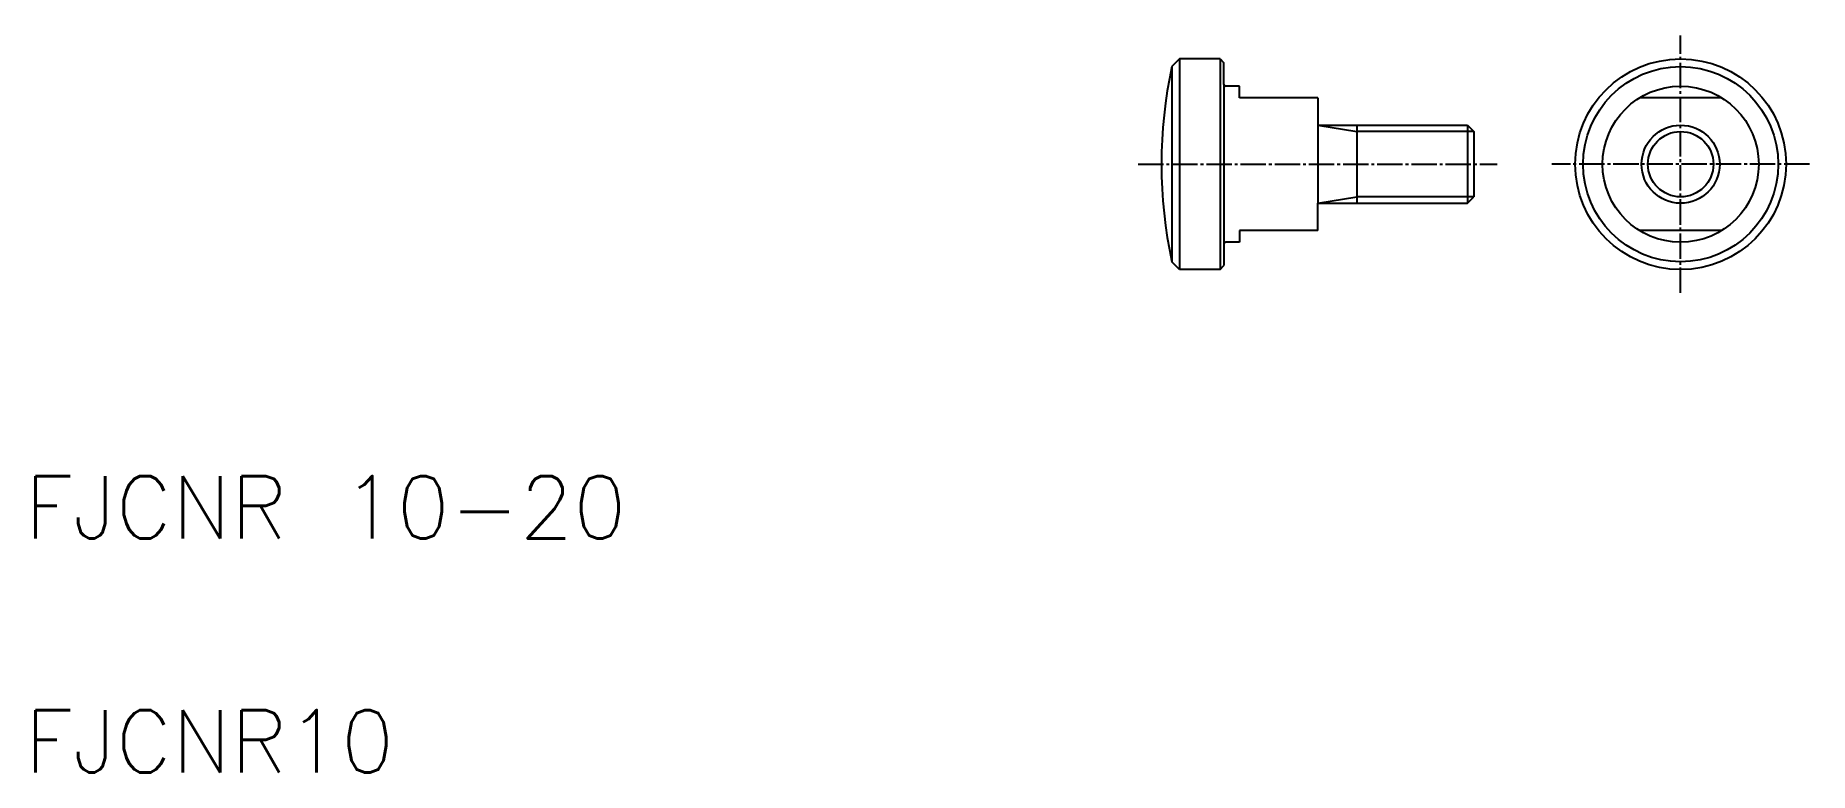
# Model space of a CAD drawing. Extents: x 21 to 249, y 20 to 114.
import ezdxf

# ---------------------------------------------------------------- set-up
doc = ezdxf.new("R2010")
doc.units = 0
doc.header["$LTSCALE"] = 0.25
doc.linetypes.add('CENTER', pattern=[17.5, 13, -1.5, 1.5, -1.5])
doc.layers.get('0').update_dxf_attribs({"linetype": 'CONTINUOUS'})
doc.layers.add('CENTER', color=1, linetype='CENTER')
doc.layers.add('PPMODEL1', color=7, linetype='CONTINUOUS')
doc.styles.get("Standard").update_dxf_attribs({"font": 'txt.shx'})

msp = doc.modelspace()

# ---------------------------------------------------------------- linework, layer by layer
for p, q in [((167.88, 111.46), (166.88, 110.46)), ((167.88, 111.46), (167.88, 84.46)), ((173.06, 111.46), (167.88, 111.46)), ((173.06, 111.46), (173.06, 84.46)), ((173.06, 111.46), (173.56, 110.96)), ((166.88, 110.46), (166.88, 85.46)), ((173.56, 108.16), (173.56, 110.96)), ((173.56, 108.16), (173.56, 87.76)), ((175.56, 107.96), (173.76, 107.96)), ((175.56, 106.46), (175.56, 107.96)), ((185.56, 106.46), (175.56, 106.46)), ((185.56, 106.46), (185.56, 102.96)), ((237.31, 106.46), (226.78, 106.46)), ((185.56, 102.96), (204.75, 102.96)), ((190.56, 102.96), (190.56, 92.96)), ((204.75, 102.96), (205.56, 102.15)), ((204.75, 102.96), (204.75, 92.96)), ((205.56, 102.15), (205.56, 93.77)), ((204.75, 92.96), (205.56, 93.77)), ((185.56, 92.96), (204.75, 92.96)), ((185.56, 89.46), (185.56, 92.96)), ((175.56, 89.46), (175.56, 87.96)), ((185.56, 89.46), (175.56, 89.46)), ((237.31, 89.46), (226.78, 89.46)), ((173.56, 87.76), (173.56, 84.96)), ((175.56, 87.96), (173.76, 87.96)), ((167.88, 84.46), (166.88, 85.46)), ((173.06, 84.46), (167.88, 84.46)), ((173.06, 84.46), (173.56, 84.96))]:
    msp.add_line(p, q)
at = {"color": 3}
for p, q in [((185.56, 102.96), (190.56, 102.15)), ((205.56, 102.15), (190.56, 102.15)), ((185.56, 92.96), (190.56, 93.77)), ((205.56, 93.77), (190.56, 93.77))]:
    msp.add_line(p, q, dxfattribs=at)
for radius in [13.5, 12.5, 10, 5]:
    msp.add_circle((232.04, 97.96), radius)
msp.add_circle((232.04, 97.96), 4.19, dxfattribs=at)
for centre, radius, start, end in [((225.56, 97.96), 60, 167.9753, 192.0247), ((173.76, 108.16), 0.2, 180, 270), ((173.76, 87.76), 0.2, 90, 180)]:
    msp.add_arc(centre, radius, start, end)
at = {"layer": 'CENTER', "color": 1, "linetype": 'CENTER'}
for p, q in [((232.04, 81.46), (232.04, 114.46)), ((162.56, 97.96), (208.56, 97.96)), ((248.54, 97.96), (215.54, 97.96))]:
    msp.add_line(p, q, dxfattribs=at)
at = {"layer": 'PPMODEL1'}
msp.add_line((185.56, 102.96), (185.56, 92.96), dxfattribs=at)

# ---------------------------------------------------------------- texts
for s, p in [('FJCNR 10-20', (20, 50)), ('FJCNR10', (20, 20))]:
    msp.add_text(s, height=8).set_placement(p)

doc.saveas('drawing.dxf')
